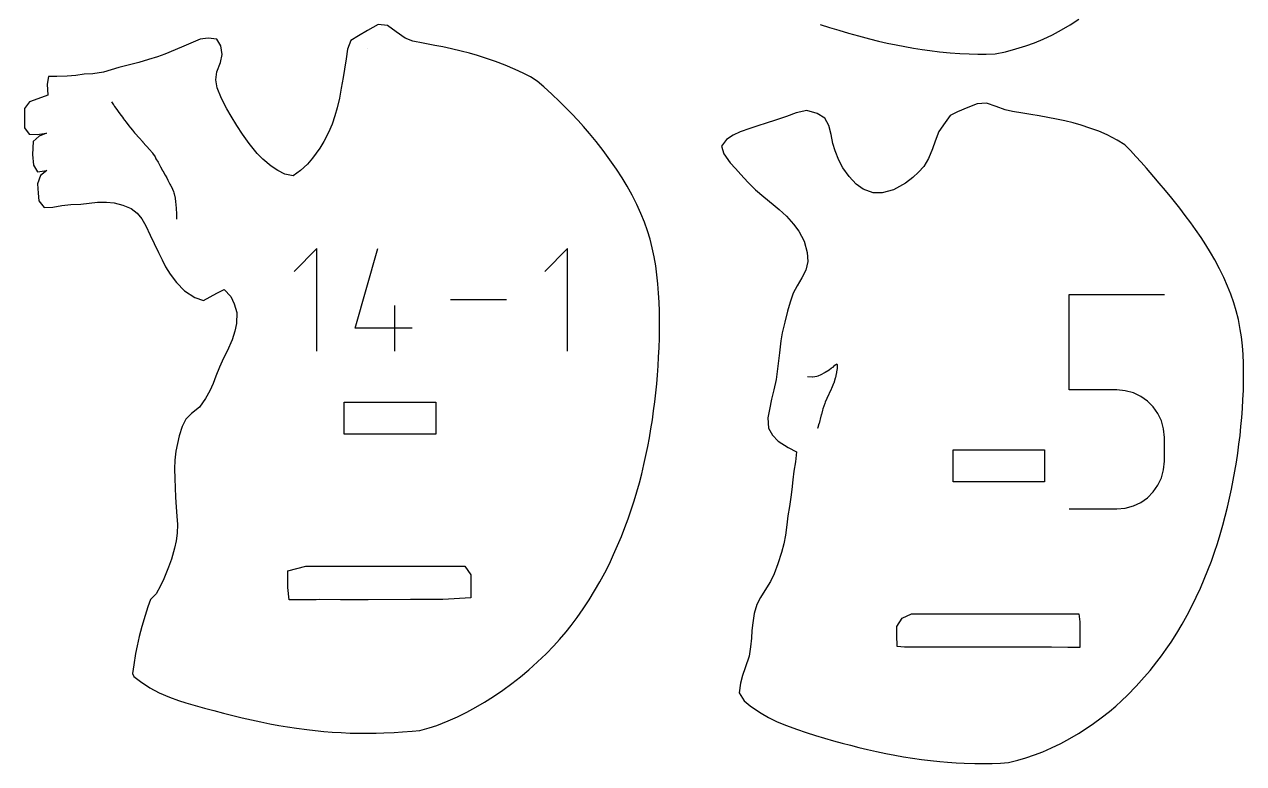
# Model space of a CAD drawing. Extents: x 0 to 300, y 0 to 147.
# Drawn here: x 146.4 to 227.7, y 51 to 100.3 of the extents above; entities that cross this region are included whole.
import ezdxf

# ---------------------------------------------------------------- set-up
doc = ezdxf.new("R2010")
doc.units = 0

msp = doc.modelspace()

# ---------------------------------------------------------------- linework, layer by layer
at = {"layer": 'annotation', "color": 1}
for p, q in [((169.277597, 98.664687), (169.275001, 98.663513)), ((152.244548, 95.121452), (152.373339, 94.918797)), ((152.373339, 94.918797), (152.40496, 94.87046)), ((152.40496, 94.87046), (152.446247, 94.810724)), ((152.446247, 94.810724), (152.59673, 94.592782)), ((152.59673, 94.592782), (152.680711, 94.473513)), ((152.680711, 94.473513), (152.802814, 94.301964)), ((152.802814, 94.301964), (152.964185, 94.08018)), ((152.964185, 94.08018), (153.044801, 93.971262)), ((153.044801, 93.971262), (153.099594, 93.901939)), ((153.099594, 93.901939), (153.219248, 93.749364)), ((153.219248, 93.749364), (153.397803, 93.512469)), ((153.397803, 93.512469), (153.509771, 93.372255)), ((153.509771, 93.372255), (153.630469, 93.223362)), ((153.630469, 93.223362), (153.773185, 93.055612)), ((153.773185, 93.055612), (153.830698, 92.986624)), ((153.830698, 92.986624), (154.056157, 92.730833)), ((154.056157, 92.730833), (154.07449, 92.709675)), ((154.07449, 92.709675), (154.319822, 92.439231)), ((154.319822, 92.439231), (154.333192, 92.422475)), ((154.333192, 92.422475), (154.553324, 92.181286)), ((154.553324, 92.181286), (154.584227, 92.140398)), ((154.584227, 92.140398), (154.773491, 91.944719)), ((154.773491, 91.944719), (154.774956, 91.942498)), ((154.774956, 91.942498), (154.958986, 91.723072)), ((154.958986, 91.723072), (154.977947, 91.686008)), ((154.977947, 91.686008), (155.142659, 91.440598)), ((155.142659, 91.440598), (155.201084, 91.32375)), ((155.201084, 91.32375), (155.346041, 91.087598)), ((155.346041, 91.087598), (155.464834, 90.872541)), ((155.464834, 90.872541), (155.505017, 90.787508)), ((155.505017, 90.787508), (155.637791, 90.533208)), ((155.637791, 90.533208), (155.646213, 90.517281)), ((155.646213, 90.517281), (155.650069, 90.511034)), ((155.650069, 90.511034), (155.809441, 90.220678)), ((155.809441, 90.220678), (155.914046, 90.040305)), ((155.914046, 90.040305), (155.99006, 89.894521)), ((155.99006, 89.894521), (156.134642, 89.619307)), ((156.134642, 89.619307), (156.162367, 89.569546)), ((156.162367, 89.569546), (156.180457, 89.534592)), ((156.180457, 89.534592), (156.301227, 89.287595)), ((156.301227, 89.287595), (156.366904, 89.130038)), ((156.366904, 89.130038), (156.399259, 89.048182)), ((156.399259, 89.048182), (156.412777, 88.9919)), ((156.412777, 88.9919), (156.463943, 88.788369)), ((156.463943, 88.788369), (156.470847, 88.737014)), ((156.470847, 88.737014), (156.511998, 88.412437)), ((156.511998, 88.412437), (156.520593, 88.329713)), ((156.520593, 88.329713), (156.552173, 87.954993)), ((156.552173, 87.954993), (156.565834, 87.702093)), ((156.565834, 87.702093), (156.577583, 87.583451)), ((156.576225, 87.32771), (156.571323, 87.300919)), ((156.577583, 87.583451), (156.572169, 87.412457)), ((156.572169, 87.412457), (156.576225, 87.32771)), ((165.91476, 85.337054), (164.397984, 83.81985)), ((165.91476, 78.514344), (165.91476, 85.337054)), ((168.473063, 80.031119), (169.985988, 85.337054)), ((182.625929, 85.337054), (181.109153, 83.81985)), ((182.625929, 78.514344), (182.625929, 85.337054)), ((216.042119, 75.922584), (216.042119, 82.282148)), ((216.042119, 82.282148), (222.384666, 82.282148)), ((171.125816, 78.514344), (171.125816, 81.544472)), ((178.551064, 81.925699), (174.820523, 81.925699)), ((172.261365, 80.031119), (168.473063, 80.031119)), ((199.791921, 77.111645), (200.060708, 77.273165)), ((200.060708, 77.273165), (200.214273, 77.394327)), ((200.214273, 77.394327), (200.318332, 77.451165)), ((200.318332, 77.451165), (200.430168, 77.568002)), ((200.430168, 77.568002), (200.553859, 77.655757)), ((200.581025, 77.344515), (200.54901, 77.121545)), ((200.553859, 77.655757), (200.575886, 77.60386)), ((200.575886, 77.60386), (200.578666, 77.530265)), ((200.578666, 77.530265), (200.581025, 77.344515)), ((198.599125, 76.83003), (198.934624, 76.791429)), ((198.934624, 76.791429), (198.944303, 76.792337)), ((198.944303, 76.792337), (198.958872, 76.796417)), ((198.958872, 76.796417), (199.224909, 76.840535)), ((199.224909, 76.840535), (199.331011, 76.867141)), ((199.331011, 76.867141), (199.510958, 76.948992)), ((199.510958, 76.948992), (199.768869, 77.096857)), ((199.768869, 77.096857), (199.777182, 77.101185)), ((199.777182, 77.101185), (199.791921, 77.111645)), ((200.353004, 76.367025), (200.343813, 76.343328)), ((200.460907, 76.709132), (200.353004, 76.367025)), ((200.462089, 76.712955), (200.460907, 76.709132)), ((200.469986, 76.748502), (200.462089, 76.712955)), ((200.525252, 77.004002), (200.469986, 76.748502)), ((200.533078, 77.048609), (200.525252, 77.004002)), ((200.54901, 77.121545), (200.533078, 77.048609)), ((200.031562, 75.644404), (199.894294, 75.348754)), ((200.046453, 75.676945), (200.031562, 75.644404)), ((200.193933, 75.98656), (200.046453, 75.676945)), ((200.209552, 76.021743), (200.193933, 75.98656)), ((200.343813, 76.343328), (200.209552, 76.021743)), ((219.213393, 75.922584), (216.042119, 75.922584)), ((219.78281, 75.871684), (219.213393, 75.922584)), ((220.318999, 75.724887), (219.78281, 75.871684)), ((220.812944, 75.491044), (220.318999, 75.724887)), ((199.687987, 74.8499), (199.633102, 74.657491)), ((199.753974, 75.017702), (199.687987, 74.8499)), ((199.787875, 75.106154), (199.753974, 75.017702)), ((199.893146, 75.345974), (199.787875, 75.106154)), ((199.894028, 75.348223), (199.893146, 75.345974)), ((199.894294, 75.348754), (199.894028, 75.348223)), ((221.255631, 75.179009), (220.812944, 75.491044)), ((221.638044, 74.797634), (221.255631, 75.179009)), ((221.951169, 74.355771), (221.638044, 74.797634)), ((199.458581, 73.974459), (199.437552, 73.899214)), ((199.461009, 73.980657), (199.458581, 73.974459)), ((199.529445, 74.270899), (199.461009, 73.980657)), ((199.535379, 74.290507), (199.529445, 74.270899)), ((199.600412, 74.568585), (199.535379, 74.290507)), ((199.633102, 74.657491), (199.600412, 74.568585)), ((222.185991, 73.862275), (221.951169, 74.355771)), ((199.281306, 73.366944), (199.275151, 73.348039)), ((199.295043, 73.432521), (199.281306, 73.366944)), ((199.373925, 73.678036), (199.295043, 73.432521)), ((199.378653, 73.700364), (199.373925, 73.678036)), ((199.437552, 73.899214), (199.378653, 73.700364)), ((222.333495, 73.325996), (222.185991, 73.862275)), ((222.384666, 72.755788), (222.333495, 73.325996)), ((222.384666, 71.175973), (222.384666, 72.755788)), ((222.384666, 72.755788), (222.384666, 72.755788)), ((222.333465, 70.605489), (222.384666, 71.175973)), ((221.95097, 69.5739), (222.185888, 70.068469)), ((222.185888, 70.068469), (222.333465, 70.605489)), ((221.255262, 68.748053), (221.637749, 69.130766)), ((221.637749, 69.130766), (221.95097, 69.5739)), ((220.318638, 68.199831), (220.812546, 68.434747)), ((220.812546, 68.434747), (221.255262, 68.748053)), ((216.042119, 68.001117), (219.213393, 68.001117)), ((219.213393, 68.001117), (219.782574, 68.052293)), ((219.213393, 68.001117), (219.213393, 68.001117)), ((219.782574, 68.052293), (220.318638, 68.199831))]:
    msp.add_line(p, q, dxfattribs=at)
at = {"layer": 'boundary', "color": 5}
for p, q in [((170.003882, 100.266309), (169.289179, 99.855048)), ((170.630979, 100.187333), (170.003882, 100.266309)), ((171.200759, 99.777702), (170.630979, 100.187333)), ((199.459585, 100.272374), (200.083002, 100.07324)), ((200.083002, 100.07324), (200.697353, 99.883027)), ((215.535525, 99.899199), (216.113072, 100.233832)), ((216.113072, 100.233832), (216.69329, 100.606804)), ((158.142334, 99.282088), (157.525905, 99.023126)), ((158.68382, 99.344), (158.142334, 99.282088)), ((159.259852, 99.289281), (158.68382, 99.344)), ((159.522843, 98.851389), (159.259852, 99.289281)), ((168.184521, 99.189298), (167.957157, 98.62099)), ((168.694188, 99.502562), (168.184521, 99.189298)), ((169.289179, 99.855048), (168.694188, 99.502562)), ((171.808781, 99.361459), (171.200759, 99.777702)), ((172.314825, 99.153903), (171.808781, 99.361459)), ((173.004571, 99.013725), (172.314825, 99.153903)), ((200.697353, 99.883027), (201.340794, 99.691686)), ((201.340794, 99.691686), (202.007679, 99.501162)), ((202.007679, 99.501162), (202.749678, 99.304994)), ((202.749678, 99.304994), (203.334405, 99.161465)), ((203.334405, 99.161465), (203.923459, 99.026013)), ((213.743607, 99.045753), (214.310658, 99.289386)), ((214.310658, 99.289386), (214.926642, 99.582218)), ((214.926642, 99.582218), (215.535525, 99.899199)), ((156.476609, 98.574093), (155.79578, 98.291384)), ((157.05507, 98.821822), (156.476609, 98.574093)), ((157.525905, 99.023126), (157.05507, 98.821822)), ((159.620456, 98.264293), (159.522843, 98.851389)), ((167.957157, 98.62099), (167.883503, 97.976907)), ((173.785906, 98.869165), (173.004571, 99.013725)), ((174.305577, 98.771064), (173.785906, 98.869165)), ((174.883539, 98.647151), (174.305577, 98.771064)), ((175.540918, 98.493984), (174.883539, 98.647151)), ((176.098584, 98.351602), (175.540918, 98.493984)), ((176.626866, 98.197577), (176.098584, 98.351602)), ((203.923459, 99.026013), (204.510148, 98.9015)), ((204.510148, 98.9015), (205.095481, 98.788513)), ((205.095481, 98.788513), (205.677453, 98.687142)), ((205.677453, 98.687142), (206.239834, 98.600179)), ((206.239834, 98.600179), (206.758666, 98.53009)), ((206.758666, 98.53009), (207.411708, 98.452598)), ((207.411708, 98.452598), (208.105988, 98.38379)), ((208.105988, 98.38379), (208.747827, 98.333584)), ((208.747827, 98.333584), (209.372342, 98.300466)), ((209.372342, 98.300466), (209.956283, 98.286936)), ((209.956283, 98.286936), (210.514566, 98.292143)), ((210.514566, 98.292143), (211.108654, 98.313269)), ((211.108654, 98.313269), (211.793412, 98.446903)), ((211.793412, 98.446903), (212.488799, 98.632911)), ((212.488799, 98.632911), (213.152151, 98.836887)), ((213.152151, 98.836887), (213.743607, 99.045753)), ((153.355111, 97.549901), (152.726074, 97.395261)), ((154.067698, 97.732133), (153.355111, 97.549901)), ((154.713539, 97.920393), (154.067698, 97.732133)), ((155.305576, 98.106979), (154.713539, 97.920393)), ((155.79578, 98.291384), (155.305576, 98.106979)), ((159.247679, 97.119826), (159.491882, 97.730727)), ((159.491882, 97.730727), (159.620456, 98.264293)), ((167.883503, 97.976907), (167.771121, 97.298257)), ((177.21886, 98.007564), (176.626866, 98.197577)), ((177.815179, 97.79856), (177.21886, 98.007564)), ((178.471503, 97.547309), (177.815179, 97.79856)), ((179.135458, 97.267856), (178.471503, 97.547309)), ((148.046394, 96.794698), (147.948941, 96.29209)), ((148.594116, 96.800129), (148.046394, 96.794698)), ((149.273222, 96.812856), (148.594116, 96.800129)), ((149.859346, 96.863575), (149.273222, 96.812856)), ((150.409105, 96.945492), (149.859346, 96.863575)), ((150.999656, 96.982798), (150.409105, 96.945492)), ((151.709983, 97.084949), (150.999656, 96.982798)), ((152.217015, 97.246935), (151.709983, 97.084949)), ((152.726074, 97.395261), (152.217015, 97.246935)), ((159.185469, 96.579215), (159.247679, 97.119826)), ((167.672457, 96.725462), (167.548566, 96.021429)), ((167.771121, 97.298257), (167.672457, 96.725462)), ((179.668538, 97.018543), (179.135458, 97.267856)), ((180.156793, 96.775405), (179.668538, 97.018543)), ((180.609089, 96.479586), (180.156793, 96.775405)), ((147.948941, 96.29209), (147.990082, 95.562629)), ((159.267546, 96.043939), (159.185469, 96.579215)), ((159.570597, 95.336102), (159.267546, 96.043939)), ((167.548566, 96.021429), (167.420587, 95.360606)), ((181.037989, 96.116123), (180.609089, 96.479586)), ((181.567701, 95.63081), (181.037989, 96.116123)), ((146.776906, 95.109189), (146.43592, 94.673054)), ((147.322447, 95.315443), (146.776906, 95.109189)), ((147.990082, 95.562629), (147.322447, 95.315443)), ((159.932379, 94.650836), (159.570597, 95.336102)), ((167.420587, 95.360606), (167.273888, 94.723252)), ((182.092369, 95.134357), (181.567701, 95.63081)), ((182.465357, 94.765549), (182.092369, 95.134357)), ((146.43592, 94.673054), (146.4516, 94.053374)), ((160.212623, 94.155756), (159.932379, 94.650836)), ((167.273888, 94.723252), (167.124741, 94.188898)), ((182.8915, 94.331325), (182.465357, 94.765549)), ((183.322999, 93.879196), (182.8915, 94.331325)), ((197.844166, 94.369559), (197.205149, 94.141346)), ((198.56686, 94.52557), (197.844166, 94.369559)), ((199.243703, 94.327643), (198.56686, 94.52557)), ((199.773196, 94.024732), (199.243703, 94.327643)), ((208.603175, 94.449927), (208.114888, 94.194966)), ((209.289355, 94.734025), (208.603175, 94.449927)), ((209.903444, 94.987157), (209.289355, 94.734025)), ((210.536407, 95.019205), (209.903444, 94.987157)), ((211.170659, 94.796673), (210.536407, 95.019205)), ((211.771148, 94.579446), (211.170659, 94.796673)), ((212.268335, 94.469317), (211.771148, 94.579446)), ((212.946831, 94.348635), (212.268335, 94.469317)), ((213.48689, 94.261737), (212.946831, 94.348635)), ((214.047213, 94.173203), (213.48689, 94.261737)), ((146.4516, 94.053374), (146.433395, 93.3849)), ((160.581296, 93.537949), (160.212623, 94.155756)), ((160.965691, 92.961159), (160.581296, 93.537949)), ((166.932005, 93.630568), (166.688109, 93.06643)), ((167.124741, 94.188898), (166.932005, 93.630568)), ((183.69054, 93.473239), (183.322999, 93.879196)), ((184.093843, 93.008194), (183.69054, 93.473239)), ((195.306568, 93.52047), (194.76851, 93.344258)), ((195.849762, 93.696446), (195.306568, 93.52047)), ((196.473919, 93.899103), (195.849762, 93.696446)), ((197.205149, 94.141346), (196.473919, 93.899103)), ((200.040944, 93.527537), (199.773196, 94.024732)), ((200.180216, 92.946957), (200.040944, 93.527537)), ((207.775282, 93.735944), (207.368471, 93.131352)), ((208.114888, 94.194966), (207.775282, 93.735944)), ((214.619047, 94.072987), (214.047213, 94.173203)), ((215.200706, 93.963476), (214.619047, 94.072987)), ((215.748744, 93.840803), (215.200706, 93.963476)), ((216.310192, 93.703644), (215.748744, 93.840803)), ((216.838853, 93.552731), (216.310192, 93.703644)), ((217.427948, 93.358008), (216.838853, 93.552731)), ((146.433395, 93.3849), (146.755558, 92.95487)), ((146.755558, 92.95487), (147.281096, 92.938729)), ((147.427124, 92.834374), (147.009621, 92.461965)), ((147.281096, 92.938729), (147.904805, 93.035416)), ((147.904805, 93.035416), (147.427124, 92.834374)), ((161.409734, 92.347529), (160.965691, 92.961159)), ((166.688109, 93.06643), (166.39165, 92.470849)), ((184.536658, 92.464983), (184.093843, 93.008194)), ((193.206317, 92.606478), (192.870823, 92.159175)), ((193.647432, 92.887925), (193.206317, 92.606478)), ((194.131712, 93.121519), (193.647432, 92.887925)), ((194.76851, 93.344258), (194.131712, 93.121519)), ((200.289747, 92.330931), (200.180216, 92.946957)), ((207.368471, 93.131352), (207.12262, 92.490474)), ((218.019765, 93.14861), (217.427948, 93.358008)), ((218.586085, 92.913843), (218.019765, 93.14861)), ((219.246284, 92.559568), (218.586085, 92.913843)), ((147.009621, 92.461965), (146.970002, 91.596859)), ((161.944764, 91.680496), (161.409734, 92.347529)), ((166.124268, 92.017727), (165.640244, 91.355412)), ((166.39165, 92.470849), (166.124268, 92.017727)), ((184.991737, 91.874144), (184.536658, 92.464983)), ((185.446175, 91.255132), (184.991737, 91.874144)), ((192.870823, 92.159175), (193.031611, 91.65178)), ((200.445739, 91.841852), (200.289747, 92.330931)), ((200.696789, 91.223469), (200.445739, 91.841852)), ((206.936399, 91.981633), (206.660266, 91.33094)), ((207.12262, 92.490474), (206.936399, 91.981633)), ((219.749743, 92.239844), (219.246284, 92.559568)), ((220.128642, 91.860335), (219.749743, 92.239844)), ((220.484606, 91.477931), (220.128642, 91.860335)), ((146.970002, 91.596859), (147.030366, 90.89948)), ((162.331024, 91.289479), (161.944764, 91.680496)), ((162.883998, 90.833368), (162.331024, 91.289479)), ((165.640244, 91.355412), (165.289188, 90.96358)), ((185.88794, 90.622192), (185.446175, 91.255132)), ((193.031611, 91.65178), (193.462477, 91.040066)), ((193.462477, 91.040066), (193.816932, 90.667774)), ((200.958123, 90.723612), (200.696789, 91.223469)), ((206.660266, 91.33094), (206.349322, 90.805915)), ((220.840586, 91.089505), (220.484606, 91.477931)), ((221.196586, 90.692369), (220.840586, 91.089505)), ((147.030366, 90.89948), (147.299716, 90.460211)), ((147.299716, 90.460211), (147.93287, 90.54528)), ((147.502472, 90.19967), (147.311051, 89.642596)), ((147.93287, 90.54528), (147.502472, 90.19967)), ((163.317752, 90.532448), (162.883998, 90.833368)), ((163.793383, 90.290032), (163.317752, 90.532448)), ((164.337051, 90.172902), (163.793383, 90.290032)), ((164.820828, 90.53031), (164.337051, 90.172902)), ((165.289188, 90.96358), (164.820828, 90.53031)), ((186.265259, 90.047557), (185.88794, 90.622192)), ((193.816932, 90.667774), (194.175808, 90.280437)), ((194.175808, 90.280437), (194.642991, 89.765409)), ((201.387005, 90.149046), (200.958123, 90.723612)), ((206.009351, 90.418763), (205.616724, 90.064836)), ((206.349322, 90.805915), (206.009351, 90.418763)), ((221.691163, 90.123332), (221.196586, 90.692369)), ((147.311051, 89.642596), (147.359859, 89.030862)), ((186.593875, 89.498356), (186.265259, 90.047557)), ((186.926987, 88.890081), (186.593875, 89.498356)), ((194.642991, 89.765409), (195.143013, 89.255099)), ((201.862359, 89.62337), (201.387005, 90.149046)), ((202.316923, 89.285426), (201.862359, 89.62337)), ((205.146073, 89.700093), (204.342397, 89.249332)), ((205.616724, 90.064836), (205.146073, 89.700093)), ((222.044715, 89.702278), (221.691163, 90.123332)), ((222.455658, 89.215554), (222.044715, 89.702278)), ((147.359859, 89.030862), (147.401251, 88.521963)), ((187.233702, 88.279487), (186.926987, 88.890081)), ((195.143013, 89.255099), (195.690156, 88.781078)), ((195.690156, 88.781078), (196.320478, 88.268466)), ((202.979329, 89.052504), (202.316923, 89.285426)), ((203.583948, 89.049199), (202.979329, 89.052504)), ((204.342397, 89.249332), (203.583948, 89.049199)), ((222.874584, 88.704139), (222.455658, 89.215554)), ((223.407294, 88.025896), (222.874584, 88.704139)), ((147.401251, 88.521963), (147.748409, 88.070101)), ((147.748409, 88.070101), (148.32422, 88.103989)), ((148.32422, 88.103989), (148.924389, 88.203365)), ((148.924389, 88.203365), (149.529508, 88.264711)), ((149.529508, 88.264711), (150.185513, 88.305856)), ((150.185513, 88.305856), (150.747074, 88.360589)), ((150.747074, 88.360589), (151.304924, 88.42898)), ((151.304924, 88.42898), (151.899941, 88.433557)), ((151.899941, 88.433557), (152.42144, 88.386531)), ((152.42144, 88.386531), (152.996257, 88.223501)), ((152.996257, 88.223501), (153.540418, 88.018906)), ((153.540418, 88.018906), (153.945212, 87.706892)), ((187.508512, 87.67762), (187.233702, 88.279487)), ((196.320478, 88.268466), (196.715181, 87.933081)), ((196.715181, 87.933081), (197.202092, 87.491338)), ((223.77543, 87.542648), (223.407294, 88.025896)), ((153.945212, 87.706892), (154.267289, 87.309519)), ((154.267289, 87.309519), (154.523724, 86.8637)), ((187.747799, 87.093007), (187.508512, 87.67762)), ((187.951168, 86.524161), (187.747799, 87.093007)), ((197.202092, 87.491338), (197.685847, 86.955579)), ((197.685847, 86.955579), (198.039254, 86.493348)), ((224.13862, 87.053688), (223.77543, 87.542648)), ((224.455275, 86.617458), (224.13862, 87.053688)), ((154.523724, 86.8637), (154.821741, 86.237331)), ((154.821741, 86.237331), (155.073811, 85.686287)), ((188.12391, 85.958455), (187.951168, 86.524161)), ((198.039254, 86.493348), (198.395157, 85.830706)), ((224.838238, 86.067575), (224.455275, 86.617458)), ((155.073811, 85.686287), (155.370039, 85.078331)), ((188.270753, 85.381732), (188.12391, 85.958455)), ((188.395536, 84.784909), (188.270753, 85.381732)), ((198.395157, 85.830706), (198.588779, 85.077764)), ((225.142048, 85.597277), (224.838238, 86.067575)), ((225.46688, 85.069936), (225.142048, 85.597277)), ((155.370039, 85.078331), (155.60828, 84.597001)), ((155.60828, 84.597001), (155.84524, 84.128985)), ((188.495622, 84.192039), (188.395536, 84.784909)), ((198.624695, 84.485105), (198.509021, 83.891646)), ((198.588779, 85.077764), (198.624695, 84.485105)), ((225.751313, 84.582734), (225.46688, 85.069936)), ((226.059986, 83.994162), (225.751313, 84.582734)), ((155.84524, 84.128985), (156.155172, 83.636685)), ((188.576635, 83.585837), (188.495622, 84.192039)), ((198.509021, 83.891646), (198.23345, 83.393908)), ((226.347743, 83.407533), (226.059986, 83.994162)), ((156.155172, 83.636685), (156.573242, 83.086006)), ((156.573242, 83.086006), (157.099206, 82.525004)), ((188.639442, 82.981028), (188.576635, 83.585837)), ((188.685906, 82.379408), (188.639442, 82.981028)), ((197.920654, 82.85773), (197.657989, 82.367313)), ((198.23345, 83.393908), (197.920654, 82.85773)), ((226.601726, 82.844108), (226.347743, 83.407533)), ((157.099206, 82.525004), (157.788322, 82.076398)), ((157.788322, 82.076398), (158.377622, 81.872898)), ((158.377622, 81.872898), (159.25024, 82.365045)), ((159.25024, 82.365045), (159.740658, 82.606683)), ((159.740658, 82.606683), (160.183626, 82.148746)), ((160.183626, 82.148746), (160.40282, 81.666368)), ((188.719087, 81.774644), (188.685906, 82.379408)), ((197.657989, 82.367313), (197.448263, 81.778255)), ((226.81806, 82.303657), (226.601726, 82.844108)), ((227.01651, 81.730401), (226.81806, 82.303657)), ((160.40282, 81.666368), (160.596801, 81.072135)), ((188.740171, 81.169937), (188.719087, 81.774644)), ((197.448263, 81.778255), (197.279899, 81.175678)), ((227.177678, 81.187606), (227.01651, 81.730401)), ((160.596801, 81.072135), (160.573376, 80.340768)), ((188.750266, 80.565794), (188.740171, 81.169937)), ((188.75024, 79.963506), (188.750266, 80.565794)), ((197.092466, 80.440007), (196.922553, 79.728438)), ((197.279899, 81.175678), (197.092466, 80.440007)), ((227.317623, 80.612902), (227.177678, 81.187606)), ((227.442414, 79.960055), (227.317623, 80.612902)), ((160.459724, 79.835546), (160.271559, 79.257334)), ((160.573376, 80.340768), (160.459724, 79.835546)), ((188.740695, 79.362783), (188.75024, 79.963506)), ((196.922553, 79.728438), (196.831453, 79.193672)), ((227.518935, 79.453362), (227.442414, 79.960055)), ((160.271559, 79.257334), (159.940743, 78.508509)), ((188.721555, 78.752663), (188.740695, 79.362783)), ((196.831453, 79.193672), (196.74049, 78.401597)), ((227.582517, 78.872561), (227.518935, 79.453362)), ((227.627468, 78.279894), (227.582517, 78.872561)), ((159.707684, 78.049681), (159.431599, 77.436525)), ((159.940743, 78.508509), (159.707684, 78.049681)), ((188.656472, 77.520103), (188.690553, 78.096418)), ((188.690553, 78.096418), (188.721555, 78.752663)), ((196.74049, 78.401597), (196.678756, 77.85569)), ((227.654459, 77.688697), (227.627468, 78.279894)), ((159.431599, 77.436525), (159.194998, 76.842158)), ((188.612251, 76.917698), (188.656472, 77.520103)), ((196.678756, 77.85569), (196.593033, 77.160211)), ((227.666195, 77.090278), (227.654459, 77.688697)), ((159.194998, 76.842158), (159.002193, 76.35209)), ((188.560753, 76.321921), (188.612251, 76.917698)), ((196.512892, 76.630449), (196.362878, 75.921004)), ((196.593033, 77.160211), (196.512892, 76.630449)), ((227.650205, 75.89169), (227.664337, 76.491524)), ((227.664337, 76.491524), (227.666195, 77.090278)), ((158.78559, 75.867081), (158.497822, 75.356133)), ((159.002193, 76.35209), (158.78559, 75.867081)), ((188.433961, 75.131279), (188.501414, 75.726663)), ((188.501414, 75.726663), (188.560753, 76.321921)), ((196.362878, 75.921004), (196.202068, 75.301509)), ((227.62486, 75.291262), (227.650205, 75.89169)), ((158.109163, 74.786348), (157.564124, 74.351972)), ((158.497822, 75.356133), (158.109163, 74.786348)), ((188.358078, 74.535385), (188.433961, 75.131279)), ((196.202068, 75.301509), (196.073292, 74.629886)), ((227.589119, 74.691613), (227.62486, 75.291262)), ((157.183759, 73.979292), (156.945812, 73.498202)), ((157.564124, 74.351972), (157.183759, 73.979292)), ((188.17968, 73.343101), (188.273465, 73.939627)), ((188.273465, 73.939627), (188.358078, 74.535385)), ((196.073292, 74.629886), (195.963079, 74.064907)), ((195.963079, 74.064907), (196.017514, 73.380864)), ((227.48923, 73.495679), (227.54371, 74.092887)), ((227.54371, 74.092887), (227.589119, 74.691613)), ((156.945812, 73.498202), (156.750966, 72.864478)), ((188.076455, 72.745836), (188.17968, 73.343101)), ((196.017514, 73.380864), (196.279982, 72.91235)), ((227.426039, 72.899222), (227.48923, 73.495679)), ((156.630574, 72.348557), (156.531254, 71.84286)), ((156.750966, 72.864478), (156.630574, 72.348557)), ((187.963558, 72.148259), (188.076455, 72.745836)), ((196.279982, 72.91235), (196.663674, 72.51418)), ((196.663674, 72.51418), (197.322582, 72.090267)), ((227.274404, 71.71087), (227.354466, 72.304487)), ((227.354466, 72.304487), (227.426039, 72.899222)), ((156.531254, 71.84286), (156.45338, 71.252318)), ((187.706799, 70.949169), (187.840497, 71.549467)), ((187.840497, 71.549467), (187.963558, 72.148259)), ((197.322582, 72.090267), (197.883291, 71.806262)), ((197.883291, 71.806262), (197.807426, 71.147456)), ((227.185506, 71.116715), (227.274404, 71.71087)), ((156.45338, 71.252318), (156.433333, 70.660883)), ((187.562079, 70.347748), (187.706799, 70.949169)), ((197.807426, 71.147456), (197.70939, 70.508858)), ((227.087488, 70.521626), (227.185506, 71.116715)), ((156.433333, 70.660883), (156.447378, 70.019622)), ((156.447378, 70.019622), (156.472349, 69.411357)), ((187.40599, 69.745878), (187.562079, 70.347748)), ((197.639059, 69.945903), (197.567064, 69.303109)), ((197.70939, 70.508858), (197.639059, 69.945903)), ((226.862308, 69.326141), (226.979918, 69.924937)), ((226.979918, 69.924937), (227.087488, 70.521626)), ((156.472349, 69.411357), (156.504229, 68.79424)), ((187.058724, 68.545355), (187.238292, 69.144709)), ((187.238292, 69.144709), (187.40599, 69.745878)), ((197.567064, 69.303109), (197.498563, 68.774703)), ((226.734224, 68.725255), (226.862308, 69.326141)), ((156.504229, 68.79424), (156.549793, 68.10771)), ((186.866752, 67.947766), (187.058724, 68.545355)), ((197.498563, 68.774703), (197.404035, 68.169134)), ((226.595287, 68.122689), (226.734224, 68.725255)), ((156.549793, 68.10771), (156.593145, 67.519041)), ((156.593145, 67.519041), (156.630875, 66.95948)), ((186.661634, 67.350871), (186.866752, 67.947766)), ((197.307872, 67.530537), (197.232453, 66.943044)), ((197.404035, 68.169134), (197.307872, 67.530537)), ((226.283121, 66.913691), (226.445102, 67.518841)), ((226.445102, 67.518841), (226.595287, 68.122689)), ((156.630875, 66.95948), (156.612232, 66.383272)), ((186.208723, 66.155666), (186.44248, 66.7534)), ((186.44248, 66.7534), (186.661634, 67.350871)), ((197.232453, 66.943044), (197.13565, 66.251394)), ((226.108524, 66.306712), (226.283121, 66.913691)), ((156.54386, 65.876294), (156.433095, 65.377563)), ((156.612232, 66.383272), (156.54386, 65.876294)), ((185.959292, 65.557205), (186.208723, 66.155666)), ((197.13565, 66.251394), (197.042513, 65.685737)), ((225.922614, 65.704421), (226.108524, 66.306712)), ((156.433095, 65.377563), (156.231096, 64.653815)), ((185.692415, 64.956385), (185.959292, 65.557205)), ((196.881006, 65.087579), (196.639523, 64.33756)), ((197.042513, 65.685737), (196.881006, 65.087579)), ((225.517401, 64.524471), (225.72734, 65.114552)), ((225.72734, 65.114552), (225.922614, 65.704421)), ((156.231096, 64.653815), (156.045067, 64.118153)), ((185.100275, 63.745634), (185.406406, 64.352301)), ((185.406406, 64.352301), (185.692415, 64.956385)), ((196.639523, 64.33756), (196.394577, 63.680912)), ((225.29025, 63.928694), (225.517401, 64.524471)), ((156.045067, 64.118153), (155.726165, 63.353172)), ((184.773982, 63.139429), (185.100275, 63.745634)), ((196.394577, 63.680912), (196.139042, 63.159774)), ((225.046633, 63.330144), (225.29025, 63.928694)), ((155.496956, 62.878511), (155.217947, 62.34898)), ((155.726165, 63.353172), (155.496956, 62.878511)), ((184.426839, 62.536143), (184.773982, 63.139429)), ((195.76531, 62.560367), (195.486536, 62.095488)), ((196.139042, 63.159774), (195.76531, 62.560367)), ((224.509225, 62.129593), (224.786594, 62.730542)), ((224.786594, 62.730542), (225.046633, 63.330144)), ((154.8429, 61.960136), (154.652845, 61.476021)), ((155.217947, 62.34898), (154.8429, 61.960136)), ((183.67126, 61.350135), (184.058498, 61.937857)), ((184.058498, 61.937857), (184.426839, 62.536143)), ((195.486536, 62.095488), (195.2445, 61.626317)), ((224.213211, 61.52659), (224.509225, 62.129593)), ((154.652845, 61.476021), (154.481033, 60.892939)), ((183.258602, 60.765722), (183.67126, 61.350135)), ((195.062337, 61.040635), (194.957865, 60.403605)), ((195.2445, 61.626317), (195.062337, 61.040635)), ((223.89762, 60.922343), (224.213211, 61.52659)), ((154.2626, 60.165006), (154.077787, 59.513359)), ((154.481033, 60.892939), (154.2626, 60.165006)), ((182.526123, 59.823465), (182.855184, 60.234194)), ((182.855184, 60.234194), (183.258602, 60.765722)), ((194.957865, 60.403605), (194.909599, 59.894333)), ((223.210328, 59.728517), (223.563404, 60.321725)), ((223.563404, 60.321725), (223.89762, 60.922343)), ((154.077787, 59.513359), (153.938083, 58.88293)), ((181.700662, 58.880045), (182.08782, 59.308751)), ((182.08782, 59.308751), (182.526123, 59.823465)), ((194.871165, 59.387728), (194.819695, 58.808284)), ((194.909599, 59.894333), (194.871165, 59.387728)), ((222.831083, 59.13436), (223.210328, 59.728517)), ((153.938083, 58.88293), (153.840524, 58.381287)), ((181.188803, 58.35121), (181.700662, 58.880045)), ((194.819695, 58.808284), (194.722335, 58.195057)), ((222.195858, 58.222369), (222.512235, 58.665427)), ((222.512235, 58.665427), (222.831083, 59.13436)), ((153.840524, 58.381287), (153.721171, 57.606193)), ((180.050946, 57.282797), (180.630947, 57.809281)), ((180.630947, 57.809281), (181.188803, 58.35121)), ((194.722335, 58.195057), (194.447243, 57.411339)), ((221.434882, 57.24719), (221.883299, 57.808386)), ((221.883299, 57.808386), (222.195858, 58.222369)), ((153.721171, 57.606193), (153.647803, 57.033232)), ((153.647803, 57.033232), (153.734543, 56.849281)), ((179.489668, 56.808309), (180.050946, 57.282797)), ((194.285086, 56.914772), (194.153084, 56.406444)), ((194.447243, 57.411339), (194.285086, 56.914772)), ((220.871454, 56.595312), (221.434882, 57.24719)), ((153.734543, 56.849281), (154.159222, 56.50672)), ((154.159222, 56.50672), (154.793093, 56.075379)), ((154.793093, 56.075379), (155.417814, 55.745012)), ((178.305983, 55.922141), (178.91806, 56.364928)), ((178.91806, 56.364928), (179.489668, 56.808309)), ((194.153084, 56.406444), (194.054065, 55.757139)), ((219.9286, 55.607231), (220.506818, 56.203015)), ((220.506818, 56.203015), (220.871454, 56.595312)), ((155.417814, 55.745012), (156.099947, 55.457217)), ((156.099947, 55.457217), (156.707464, 55.241072)), ((156.707464, 55.241072), (157.191795, 55.087005)), ((177.0974, 55.129415), (177.691674, 55.504495)), ((177.691674, 55.504495), (178.305983, 55.922141)), ((194.054065, 55.757139), (194.37946, 55.2259)), ((219.52726, 55.215734), (219.9286, 55.607231)), ((157.191795, 55.087005), (157.80971, 54.903587)), ((157.80971, 54.903587), (158.422959, 54.731924)), ((158.422959, 54.731924), (159.04556, 54.565327)), ((159.04556, 54.565327), (159.691772, 54.397884)), ((175.297171, 54.163974), (175.915285, 54.467969)), ((175.915285, 54.467969), (176.511187, 54.787352)), ((176.511187, 54.787352), (177.0974, 55.129415)), ((194.37946, 55.2259), (194.789843, 54.885785)), ((194.789843, 54.885785), (195.401279, 54.464654)), ((195.401279, 54.464654), (195.516247, 54.389011)), ((218.174556, 54.081844), (218.726694, 54.506058)), ((218.726694, 54.506058), (219.142592, 54.860308)), ((219.142592, 54.860308), (219.52726, 55.215734)), ((159.691772, 54.397884), (160.327643, 54.238274)), ((160.327643, 54.238274), (160.950842, 54.089725)), ((160.950842, 54.089725), (161.574317, 53.948907)), ((161.574317, 53.948907), (162.186044, 53.817904)), ((162.186044, 53.817904), (162.791001, 53.696086)), ((162.791001, 53.696086), (163.38207, 53.586222)), ((173.908217, 53.585036), (174.667914, 53.880737)), ((174.667914, 53.880737), (175.297171, 54.163974)), ((195.516247, 54.389011), (196.017198, 54.101814)), ((196.017198, 54.101814), (196.587652, 53.82476)), ((196.587652, 53.82476), (197.209199, 53.571863)), ((217.237183, 53.413172), (217.65961, 53.706672)), ((217.65961, 53.706672), (218.174556, 54.081844)), ((163.38207, 53.586222), (163.973613, 53.486324)), ((163.973613, 53.486324), (164.574241, 53.395202)), ((164.574241, 53.395202), (165.24236, 53.306738)), ((165.24236, 53.306738), (165.80276, 53.240879)), ((165.80276, 53.240879), (166.376974, 53.183245)), ((166.376974, 53.183245), (166.949594, 53.136206)), ((166.949594, 53.136206), (167.536625, 53.099575)), ((167.536625, 53.099575), (168.129268, 53.073626)), ((168.129268, 53.073626), (168.698926, 53.059224)), ((168.698926, 53.059224), (169.352136, 53.057102)), ((169.352136, 53.057102), (169.878898, 53.067256)), ((169.878898, 53.067256), (170.393149, 53.085258)), ((170.393149, 53.085258), (171.074821, 53.117791)), ((171.074821, 53.117791), (171.622827, 53.150494)), ((171.622827, 53.150494), (172.260686, 53.196171)), ((172.260686, 53.196171), (172.778599, 53.241463)), ((172.778599, 53.241463), (173.399385, 53.412936)), ((173.399385, 53.412936), (173.908217, 53.585036)), ((197.209199, 53.571863), (197.870871, 53.331145)), ((197.870871, 53.331145), (198.524071, 53.110211)), ((198.524071, 53.110211), (199.137943, 52.916313)), ((199.137943, 52.916313), (199.746756, 52.734115)), ((216.088189, 52.70224), (216.656754, 53.037035)), ((216.656754, 53.037035), (217.237183, 53.413172)), ((199.746756, 52.734115), (200.342671, 52.562649)), ((200.342671, 52.562649), (200.916491, 52.404175)), ((200.916491, 52.404175), (201.472701, 52.257994)), ((201.472701, 52.257994), (202.032591, 52.118985)), ((202.032591, 52.118985), (202.617437, 51.980821)), ((214.288641, 51.827059), (214.864503, 52.079613)), ((214.864503, 52.079613), (215.483975, 52.379878)), ((215.483975, 52.379878), (216.088189, 52.70224)), ((202.617437, 51.980821), (203.216253, 51.846216)), ((203.216253, 51.846216), (203.817887, 51.718921)), ((203.817887, 51.718921), (204.418213, 51.600861)), ((204.418213, 51.600861), (205.013814, 51.493781)), ((205.013814, 51.493781), (205.606668, 51.398783)), ((205.606668, 51.398783), (206.205255, 51.314932)), ((206.205255, 51.314932), (206.809404, 51.241779)), ((206.809404, 51.241779), (207.425249, 51.179508)), ((207.425249, 51.179508), (207.936426, 51.137561)), ((212.001541, 51.116835), (212.613963, 51.271707)), ((212.613963, 51.271707), (213.154719, 51.430758)), ((213.154719, 51.430758), (213.735585, 51.61912)), ((213.735585, 51.61912), (214.288641, 51.827059)), ((207.936426, 51.137561), (208.507678, 51.099911)), ((208.507678, 51.099911), (209.036898, 51.072329)), ((209.036898, 51.072329), (209.752498, 51.047792)), ((209.752498, 51.047792), (210.312751, 51.039086)), ((210.312751, 51.039086), (210.920891, 51.048727)), ((210.920891, 51.048727), (211.477149, 51.072029)), ((211.477149, 51.072029), (212.001541, 51.116835))]:
    msp.add_line(p, q, dxfattribs=at)
at = {"layer": 'hole', "color": 5}
for p, q in [((167.736637, 72.985362), (167.736637, 75.119362)), ((167.736637, 75.119362), (173.838637, 75.119362)), ((173.838637, 75.119362), (173.838637, 72.985362)), ((173.838637, 72.985362), (167.736637, 72.985362)), ((208.307833, 69.812732), (208.307833, 71.946732)), ((208.307833, 71.946732), (214.409833, 71.946732)), ((214.409833, 71.946732), (214.409833, 69.812732)), ((214.409833, 69.812732), (208.307833, 69.812732)), ((163.992865, 63.887737), (165.191575, 64.192737)), ((165.191575, 64.192737), (166.577028, 64.192688)), ((166.577028, 64.192688), (167.381349, 64.192545)), ((167.381349, 64.192545), (170.002578, 64.192097)), ((170.002578, 64.192097), (172.209281, 64.192097)), ((172.209281, 64.192097), (172.755182, 64.192097)), ((172.755182, 64.192097), (173.402566, 64.192097)), ((173.402566, 64.192097), (174.301093, 64.192097)), ((174.301093, 64.192097), (175.263545, 64.192097)), ((175.263545, 64.192097), (175.772742, 64.191466)), ((175.772742, 64.191466), (176.184454, 63.619522)), ((163.992815, 63.325652), (163.992865, 63.887737)), ((176.184454, 63.619522), (176.186857, 63.028485)), ((163.992166, 62.767771), (163.992815, 63.325652)), ((164.08572, 61.953631), (163.992166, 62.767771)), ((176.186857, 63.028485), (176.184898, 62.070124)), ((165.863439, 61.957113), (164.08572, 61.953631)), ((166.090572, 61.957418), (165.863439, 61.957113)), ((167.48649, 61.956991), (166.090572, 61.957418)), ((169.330395, 61.956454), (167.48649, 61.956991)), ((172.162537, 61.957628), (169.330395, 61.956454)), ((174.308688, 61.957156), (172.162537, 61.957628)), ((176.184898, 62.070124), (174.308688, 61.957156)), ((204.927107, 60.729852), (205.539279, 61.019865)), ((205.539279, 61.019865), (206.227715, 61.019671)), ((206.227715, 61.019671), (207.018048, 61.020563)), ((207.018048, 61.020563), (208.551517, 61.020633)), ((208.551517, 61.020633), (209.082559, 61.020588)), ((209.082559, 61.020588), (209.703595, 61.020387)), ((209.703595, 61.020387), (211.730841, 61.020009)), ((211.730841, 61.020009), (212.701161, 61.020169)), ((212.701161, 61.020169), (213.44219, 61.020265)), ((213.44219, 61.020265), (214.13789, 61.020365)), ((214.13789, 61.020365), (215.120914, 61.01959)), ((215.120914, 61.01959), (216.697393, 61.018145)), ((216.697393, 61.018145), (216.755197, 60.488661)), ((204.562765, 59.622851), (204.564368, 60.170861)), ((204.564368, 60.170861), (204.927107, 60.729852)), ((216.755197, 60.488661), (216.755261, 59.941079)), ((204.575017, 58.844072), (204.562765, 59.622851)), ((216.755261, 59.941079), (216.758737, 59.428223)), ((216.758737, 59.428223), (216.757171, 58.781201)), ((205.080637, 58.783152), (204.575017, 58.844072)), ((207.675207, 58.784841), (205.080637, 58.783152)), ((207.997711, 58.785048), (207.675207, 58.784841)), ((211.407051, 58.785048), (207.997711, 58.785048)), ((213.132359, 58.785019), (211.407051, 58.785048)), ((214.869942, 58.782669), (213.132359, 58.785019)), ((215.943969, 58.780852), (214.869942, 58.782669)), ((216.757171, 58.781201), (215.943969, 58.780852))]:
    msp.add_line(p, q, dxfattribs=at)

doc.saveas('drawing.dxf')
